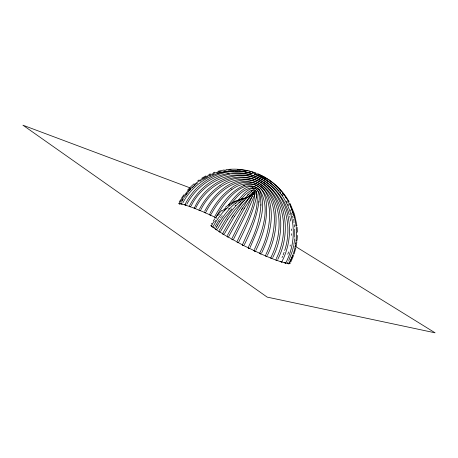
<?xml version="1.0" encoding="UTF-8"?>
<svg xmlns="http://www.w3.org/2000/svg" width="458" height="458" viewBox="0 0 458 458"><rect width="100%" height="100%" fill="white"/><g stroke="black" fill="none" stroke-linecap="round" stroke-linejoin="round"><path stroke-width="0.69" d="M260.888 204.291C260.694 197.879 260.459 190.476 254.591 188.272C247.234 188.112 242.517 195.532 238.137 200.415M260.86 205.264L260.894 204.171M290.051 263.453L289.708 263.167M291.551 235.326L291.609 233.746M297.379 235.446L297.053 240.335M260.86 205.15C260.035 219.714 255.009 233.729 248.574 246.702M294.717 237.187L294.712 229.132M296.423 235.641L296.063 240.587M288.448 263.596L288.912 263.957L287.469 263.207L288.128 261.907M281.258 194.427C291.437 208.327 295.244 226.447 292.33 243.353C291.168 250.257 288.832 257.161 285.62 263.236C285.414 262.989 284.979 262.783 284.647 262.617M258.947 201.354C259.841 196.098 258.736 187.734 252.89 187.82M284.183 262.526L285.597 263.264M244.372 244.641C251.036 231.193 256.915 217.029 258.873 202.047M294.597 238.795L294.248 241.939M258.862 202.173L258.959 201.222M281.201 261.747C282.248 262.995 282.243 259.978 282.941 259.549C285.695 253.703 287.618 247.469 288.649 241.091C290.733 228.158 289.095 214.544 283.393 202.699C274.061 181.998 250.852 169.626 228.594 173.519M296.87 241.893L296.091 246.53M294.173 242.448L293.847 244.48M295.633 243.73L295.868 242.162M256.314 197.278C257.957 194.06 255.816 187.316 251.665 191.141M238.864 241.778C245.849 227.643 252.816 213.21 256.24 197.73M256.211 197.873L256.343 197.135M232.16 238.177L247.039 208.213L253.698 192.595L254.018 193.161M293.658 245.494L292.88 249.015M295.061 246.851L295.364 245.293M290.126 246.066L290.332 245.07M271.21 258.094C272.876 258.879 271.479 258.736 270.667 257.98C279.3 241.103 282.185 220.126 275.052 202.362C270.209 189.784 258.232 178.551 243.582 179.971C226 181.946 212.655 196.27 204.715 211.127M295.759 248.059L294.088 253.995M289.336 263.075L288.683 263.568M253.595 193.173L253.68 192.841M285.414 248.127C291.964 225.307 285.466 198.068 265.789 183.761M292.485 250.509L292.754 249.518M285.277 248.608L284.704 250.515M292.347 251.007L288.758 260.602M255.02 193.997L255.226 192.246M288.259 252.85L288.557 251.94M254.94 194.244L247.726 210.663L233.66 238.967M287.79 254.201L288.111 253.303M284.103 252.324L283.118 254.963M231.84 189.572C241.183 182.421 255.175 180.71 262.606 190.551C272.338 203.638 270.512 222.84 265.651 238.675C264.054 243.696 262.028 248.574 259.594 253.245C259.646 253.406 259.858 253.474 259.984 253.572C260.236 253.686 260.946 254.19 261.06 253.972C269.865 257.734 278.75 261.701 288.191 263.573M289.244 263.31L291.757 257.906M293.607 255.387L290.721 262.142M292.513 255.804L289.588 262.634M291.683 258.117L292.748 255.369M282.031 257.556L282.586 256.268M276.277 258.581C287.275 236.929 286.588 207.68 269.751 189.612C257.476 175.133 234.765 174.235 220.046 185.456M277.771 259.337C291.345 233.511 287.281 194.902 259.72 180.017C234.834 166.557 203.094 181.328 191.226 205.768M272.745 257.476C285.563 233.236 284.63 195.051 258.02 180.939C234.771 169.334 206.821 185.255 195.961 207.577M265.84 254.539C276.546 233.168 280.216 199.476 258.535 184.826C237.828 173.576 215.237 193.196 206.037 211.836M267.346 255.301C278.55 233.156 282.237 198.171 258.392 182.919C236.231 171.435 211.086 188.914 200.925 209.615M261.69 252.873C270.506 234.53 275.974 211.304 265.869 192.383C259.096 179.376 241.148 179.731 230.969 188.33M254.385 249.473C262.766 231.29 270.97 207.119 259.509 189.812C248.791 178.752 234.759 196.591 228.576 204.8M255.896 250.251C262.554 236.809 267.106 221.912 266.625 206.793C266.275 198.663 263.888 188.627 255.627 185.124M250.085 247.48C257.579 230.248 268.027 208.304 259.257 189.812M242.866 243.856C249.845 227.849 260.762 207.737 256.142 191.129L256.36 191.536L255.198 190.207L253.663 189.749L250.211 190.809L245.414 194.495L240.507 199.854M237.359 240.994C244.24 225.777 254.757 207.589 254.78 191.988M227.351 235.452L241.635 209.661M228.845 236.248L244.074 208.837M184.832 204.703C186.148 205.018 186.458 205.854 184.917 204.829C193.625 186.354 212.936 172.426 233.706 171.395M189.652 206.323C191.238 206.999 190.167 206.999 189.303 206.283C197.14 190.288 212.363 177.315 230.191 174.137M223.006 232.882L232.023 217.189M224.489 233.672L234.593 216.285M219.17 230.494C226.91 217.516 235 201.772 249.862 196.053M220.647 231.29L227.838 219.153M215.094 215.976C221.786 203.764 230.489 191.255 243.696 185.559M216.416 216.657C223.928 202.253 244.137 175.591 259.337 189.921M215.884 228.353L216.794 226.664M217.361 229.126L223.876 218.506L231.897 208.842M209.907 213.491C215.094 203.758 221.964 194.667 231.044 188.272M211.224 214.201C216.228 204.692 223.304 195.537 231.92 189.515M213.188 226.441C217.327 218.678 222.76 211.527 229.532 205.882M199.591 208.9C204.508 199.654 211.396 191.318 220.109 185.416M186.812 204.222C194.953 188.782 209.879 176.908 227.225 173.754M179.238 202.127L180.647 199.631M181.42 202.27L183.544 198.589M182.805 202.986C193.018 183.223 215.203 169.723 237.605 171M216.789 226.676L217.733 225.01M211.487 224.036L211.917 223.275M215.083 226.418L219.393 219.468M217.727 225.01L219.737 221.689M241.584 209.741L242.145 208.808M242.597 208.064C246.272 203.278 248.511 196.253 253.932 193.236M242.093 208.894L242.648 207.978M244.022 208.928L244.566 208.024M181.992 200.444L182.719 199.253M244.509 208.115L251.579 197.404M251.236 195.474L253.555 192.125L254.866 191.81M231.994 217.235L232.607 216.273M213.256 221.031L214.733 218.798M214.659 221.907L215.581 220.481M233.156 215.426C238.624 208.064 243.347 198.703 252.026 194.724M181.391 198.411L183.79 194.85M219.731 221.701C226.584 211.63 234.868 200.358 247.309 197.261M232.572 216.325L233.185 215.374M234.559 216.336L242.425 205.31L248.854 198.406M184.305 197.398L188.604 191.564M227.821 219.187L235.017 209.552L242.139 202.247M253.291 194.306L254.024 193.476M220.481 217.956L221.042 217.212M245.522 197.879L247.761 195.045M216.359 216.56L218.082 214.407M231.714 203.083C236.935 196.682 244.051 188.158 252.564 187.803M252.982 192.818L253.217 192.52M185.896 194.661L186.801 193.499M251.848 197.049L252.364 196.413M221.615 216.479L222.187 215.752M248.517 196.528C250.32 194.438 253.726 190.499 254.751 191.931M248.081 194.667L251.78 191.055M247.675 195.148L248.167 194.564M218.672 213.714L221.89 210.308M189.572 190.425L190.568 189.314M187.522 190.184L189.583 187.963M188.707 191.232L190.711 189.062M191.581 188.221L195.56 184.419M252.976 194.558L253.864 193.7M287.469 263.195L288.311 263.516M190.654 186.887L194.06 183.784M191.753 188.015L195.079 184.992M228.553 208.928L229.223 208.321M224.311 210.285L227.013 208.006M235.137 205.779L235.778 205.23M242.7 201.778L243.238 201.343M225.302 207.262L230.328 203.713L234.777 201.434M249.226 198.096L249.948 197.553M196.264 184.013L197.478 183.068M230.231 205.321C234.364 202.075 239.082 199.259 244.343 198.417M259.795 180.051C235.063 166.506 203.896 184.895 194.427 208.109M243.77 200.925L244.818 200.157M197.787 180.87L199.075 179.96M238.956 202.774L239.58 202.344M199.974 181.265L201.257 180.412M240.198 201.938L240.799 201.566M235.32 203.73L235.996 203.323M250.515 196.207L251.866 195.389M259.594 253.245L259.915 253.314M201.726 178.248L205.911 175.901M202.556 179.593L208.052 176.611M199.018 209.999L200.364 210.686L199.018 210.016M208.819 174.509L210.302 173.874M209.478 175.952L210.926 175.328M235.406 201.171L240.358 199.688M234.685 201.468L235.498 201.136M244.309 185.335C247.95 184.013 252.118 183.652 255.759 185.169M212.386 174.744L213.863 174.2M243.576 185.605L244.423 185.29M205.493 212.873L204.176 212.18L205.499 212.856M213.314 172.712L214.842 172.191M248.728 198.028L249.135 197.89M216.852 173.227L227.666 171.069M290.029 263.464L289.221 263.132M217.939 171.275L224.26 169.924M179.273 203.758L182.834 204.228L192.274 207.417L204.176 212.243L215.901 217.647L214.59 216.989L215.489 217.327M240.038 201.411L240.696 201.274M182.141 204.228L180.773 203.535L181.591 203.821M227.174 173.759L228.645 173.508M231.548 173.908L239.58 173.359L248.683 174.395M225.863 169.689C233.763 168.647 241.87 169.128 249.581 171.149M241.675 199.476L242.311 199.402M229.979 169.592L231.004 169.512M230.718 170.828L238.463 170.908M234.668 171.349L244.188 171.813L252.364 173.622M281.641 262.131L280.199 261.341L280.983 261.627M237.691 169.414L248.127 170.805M252.415 187.791L253.039 187.826M239.11 171.086L244.927 171.79L250.6 173.072M240.009 171.046L245.917 171.933L252.003 173.485M249.873 174.664L255.896 176.542M248.614 174.378L249.942 174.681M249.238 171.052L251.024 171.532M250.721 171.447L255.14 172.843M265.445 255.736L266.733 256.497L265.611 255.799M252.198 171.876L253.577 172.317M254.951 172.792L256.314 173.296M254.408 174.292L255.736 174.784M254.619 174.355L258.633 175.958M254.934 174.475L256.177 174.939M190.557 188.055L22.9 125.177L267.186 297.116L435.1 332.823L295.765 246.633M275.951 259.863C275.212 260.029 278.596 261.157 276.077 259.915M232 239.236C231.067 239.322 234.679 240.559 232.132 239.294M219.136 231.485C217.813 231.301 221.832 232.87 219.205 231.513M213.199 227.34L212.77 227.231L214.149 227.866M178.986 203.512C177.675 203.266 181.448 204.8 179.17 203.592M257.665 173.834C270.964 179.255 282.243 189.372 289.198 201.926M257.053 175.311L263.453 178.385L268.302 181.368M257.785 173.868L264.186 176.965L269.075 180.017M248.482 247.91C246.971 247.589 251.099 249.375 248.711 248.018M257.196 175.351L258.467 175.895M256.755 176.885C272.939 183.629 284.721 198.102 289.29 214.831M242.94 245.104L242.322 244.904L261.066 253.967L260.344 253.514M213.342 227.403L214.109 227.838M194.558 208.167L195.383 208.676L194.037 208.035M259.726 176.473C267.088 179.931 273.701 184.952 279.082 191.055M223.241 234.038C221.185 233.156 224.723 235.24 223.733 234.313M211.396 225.8C209.352 224.93 212.884 226.979 211.819 226.029M259.841 176.519C268.359 180.555 275.75 186.847 281.286 194.467M261.747 176.336L262.594 176.771M262.743 176.851L263.052 177.017M259.669 179.994L264.856 183.097M216.399 229.544C214.052 228.359 217.355 230.563 216.657 229.693M263.43 177.223L263.888 177.475M243.25 245.265L243.822 245.66L224.855 235.154L216.966 230.099L211.413 225.931A36.113 21.932 -56.9 0 1 213.76 221.786M227.872 236.809C225.485 235.578 228.691 237.776 228.113 236.952M264.501 177.819L264.804 177.99M237.908 242.448C235.418 241.148 238.813 243.461 238.034 242.522M265.108 178.168L266.321 178.901M269.041 179.994C277.17 185.599 283.891 193.184 288.58 201.864M264.798 183.057L265.846 183.801M269.928 181.299L271.107 182.169M279.901 190.259L280.737 191.192M280.061 192.194L280.725 193.007M282.363 193.139L283.926 195.165M282.025 194.656L282.643 195.497M285.065 196.717L285.775 197.799M287.836 201.119L288.5 202.247M286.376 201.245L287.149 202.631M289.988 203.392L294.454 214.184L296.921 225.611M287.905 204.068L288.62 205.528M290.086 204.829L294.15 215.804L296.045 225.708M290.017 205.161L291.391 208.167M254.694 191.799L254.843 192.12M291.637 208.785L294.58 217.607M290.544 210.016L290.922 211.035M292.828 211.911L293.675 214.401M291.643 213.09L292.13 214.653M292.576 216.228L292.988 217.813M289.696 216.371L289.943 217.407M290.177 218.443L290.693 221.054M293.355 219.411L293.578 220.481M293.784 221.558L293.973 222.634M294.288 224.804L294.534 226.979M297.105 227.277L297.391 232.177M296.217 227.386L296.463 232.338M291.557 229.006L291.614 230.58M215.918 218.546A36.113 21.932 -56.9 0 1 216.623 217.579M218.506 215.191A36.113 21.932 -56.9 0 1 219.29 214.264M222.216 211.138A36.113 21.932 -56.9 0 1 225.536 208.138M228.908 205.602A36.113 21.932 -56.9 0 1 230.048 204.852M179.593 203.14A63.124 62.007 75.4 0 1 190.934 187.717M194.427 184.511A63.124 62.007 75.4 0 1 221.271 171.286M224.054 170.76A63.124 62.007 75.4 0 1 226.16 170.45M228.261 170.216A63.124 62.007 75.4 0 1 230.363 170.055M238.028 170.078A63.124 62.007 75.4 0 1 240.101 170.25M252.576 172.832A63.124 62.007 75.4 0 1 257.448 174.607M259.394 175.448A63.124 62.007 75.4 0 1 261.312 176.359M288.809 202.894A63.124 62.007 75.4 0 1 289.725 204.64M296.08 225.388A63.124 62.007 75.4 0 1 296.234 226.693M296.589 232.555A63.124 62.007 75.4 0 1 296.578 235.28M296.246 240.25A63.124 62.007 75.4 0 1 296.086 241.635M295.788 243.702A63.124 62.007 75.4 0 1 292.714 255.461M255.324 251.368L253.812 250.612L255.318 251.379M210.697 215.208L209.386 214.556L210.686 215.214M254.499 191.616L254.499 191.616"/></g></svg>
